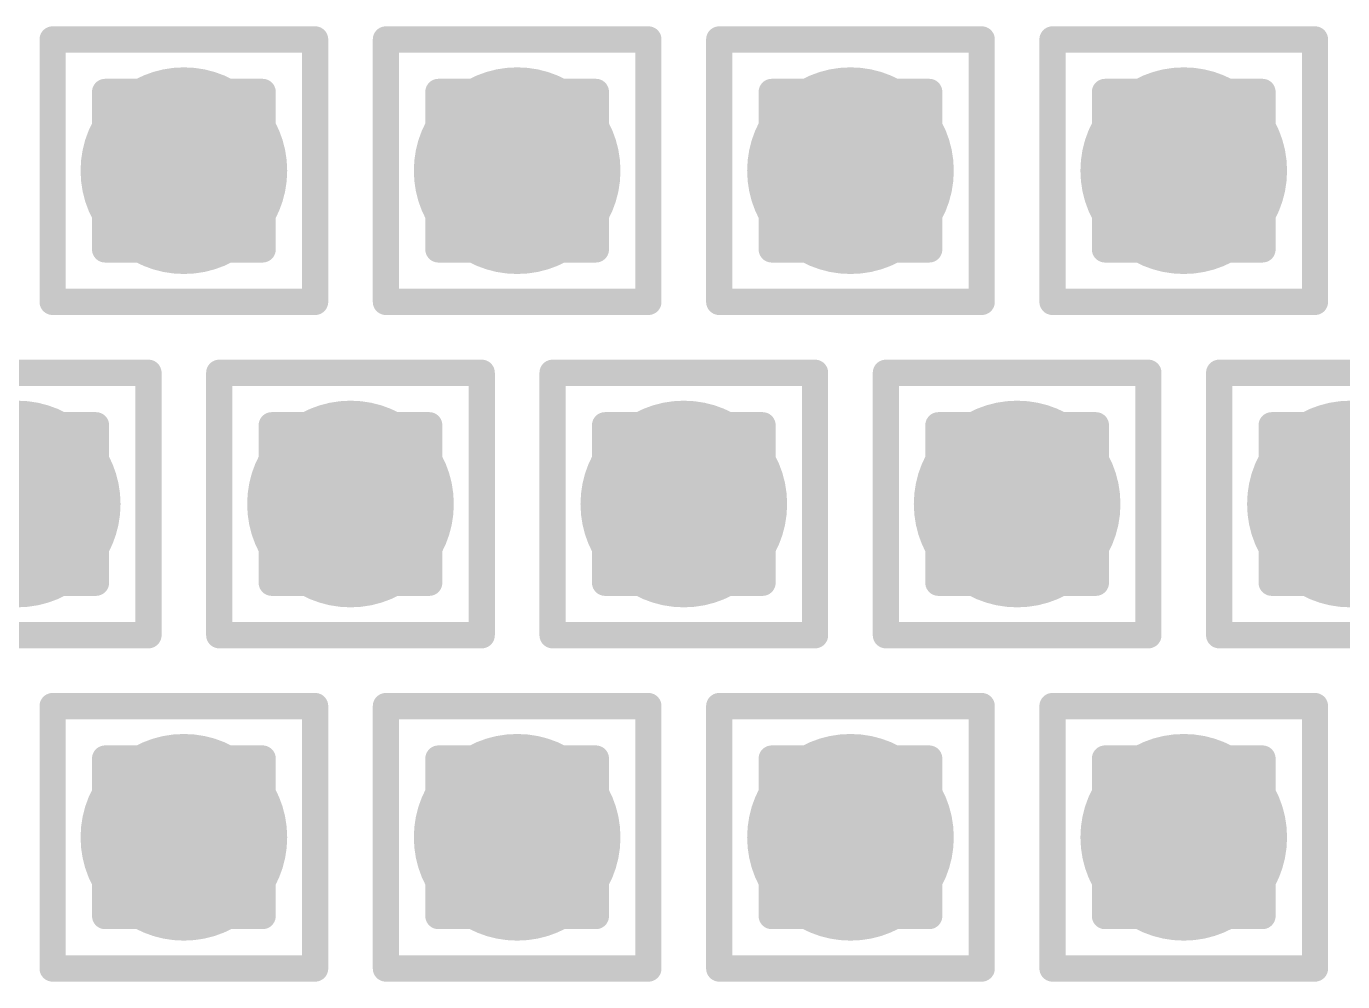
# Model space of a CAD drawing. Header units: inches. Extents: x -18 to 5357, y -8 to 5291.
# Drawn here: x 34.821 to 37.369, y 25.512 to 27.361 of the extents above; entities that cross this region are included whole.
import ezdxf

# ---------------------------------------------------------------- set-up
doc = ezdxf.new("R2010")
doc.units = ezdxf.units.IN
for name, color, linetype in [('Bottom Layer', 5, 'Continuous'), ('Drill Drawing', 1, 'Continuous'), ('Ground', 16, 'Continuous'), ('Power', 76, 'Continuous'), ('Top Layer', 1, 'Continuous'), ('Via Holes', 16, 'Continuous')]:
    doc.layers.add(name, color=color, linetype=linetype)

msp = doc.modelspace()

# ---------------------------------------------------------------- hatches: boundary and pattern name
at = {"layer": 'Bottom Layer'}
h = msp.add_hatch(color=5, dxfattribs=at)
edge = h.paths.add_edge_path()
edge.add_arc((35.1257, 27.0815), 0.2, 0, 360)
h = msp.add_hatch(color=5, dxfattribs=at)
edge = h.paths.add_edge_path()
edge.add_arc((35.7708, 27.0815), 0.2, 0, 360)
h = msp.add_hatch(color=5, dxfattribs=at)
edge = h.paths.add_edge_path()
edge.add_arc((36.416, 27.0815), 0.2, 0, 360)
h = msp.add_hatch(color=5, dxfattribs=at)
edge = h.paths.add_edge_path()
edge.add_arc((37.0611, 27.0815), 0.2, 0, 360)
h = msp.add_hatch(color=5, dxfattribs=at)
edge = h.paths.add_edge_path()
edge.add_arc((34.8031, 26.4363), 0.2, 0, 360)
h = msp.add_hatch(color=5, dxfattribs=at)
edge = h.paths.add_edge_path()
edge.add_arc((35.4482, 26.4363), 0.2, 0, 360)
h = msp.add_hatch(color=5, dxfattribs=at)
edge = h.paths.add_edge_path()
edge.add_arc((36.0934, 26.4363), 0.2, 0, 360)
h = msp.add_hatch(color=5, dxfattribs=at)
edge = h.paths.add_edge_path()
edge.add_arc((36.7386, 26.4363), 0.2, 0, 360)
h = msp.add_hatch(color=5, dxfattribs=at)
edge = h.paths.add_edge_path()
edge.add_arc((37.3837, 26.4363), 0.2, 0, 360)
h = msp.add_hatch(color=5, dxfattribs=at)
edge = h.paths.add_edge_path()
edge.add_arc((35.1257, 25.7912), 0.2, 0, 360)
h = msp.add_hatch(color=5, dxfattribs=at)
edge = h.paths.add_edge_path()
edge.add_arc((35.7708, 25.7912), 0.2, 0, 360)
h = msp.add_hatch(color=5, dxfattribs=at)
edge = h.paths.add_edge_path()
edge.add_arc((36.416, 25.7912), 0.2, 0, 360)
h = msp.add_hatch(color=5, dxfattribs=at)
edge = h.paths.add_edge_path()
edge.add_arc((37.0611, 25.7912), 0.2, 0, 360)
at = {"layer": 'Ground'}
h = msp.add_hatch(color=16, dxfattribs=at)
edge = h.paths.add_edge_path()
edge.add_arc((35.1257, 27.0815), 0.2, 0, 360)
h = msp.add_hatch(color=16, dxfattribs=at)
edge = h.paths.add_edge_path()
edge.add_arc((35.7708, 27.0815), 0.2, 0, 360)
h = msp.add_hatch(color=16, dxfattribs=at)
edge = h.paths.add_edge_path()
edge.add_arc((36.416, 27.0815), 0.2, 0, 360)
h = msp.add_hatch(color=16, dxfattribs=at)
edge = h.paths.add_edge_path()
edge.add_arc((37.0611, 27.0815), 0.2, 0, 360)
h = msp.add_hatch(color=16, dxfattribs=at)
edge = h.paths.add_edge_path()
edge.add_arc((34.8031, 26.4363), 0.2, 0, 360)
h = msp.add_hatch(color=16, dxfattribs=at)
edge = h.paths.add_edge_path()
edge.add_arc((35.4482, 26.4363), 0.2, 0, 360)
h = msp.add_hatch(color=16, dxfattribs=at)
edge = h.paths.add_edge_path()
edge.add_arc((36.0934, 26.4363), 0.2, 0, 360)
h = msp.add_hatch(color=16, dxfattribs=at)
edge = h.paths.add_edge_path()
edge.add_arc((36.7386, 26.4363), 0.2, 0, 360)
h = msp.add_hatch(color=16, dxfattribs=at)
edge = h.paths.add_edge_path()
edge.add_arc((37.3837, 26.4363), 0.2, 0, 360)
h = msp.add_hatch(color=16, dxfattribs=at)
edge = h.paths.add_edge_path()
edge.add_arc((35.1257, 25.7912), 0.2, 0, 360)
h = msp.add_hatch(color=16, dxfattribs=at)
edge = h.paths.add_edge_path()
edge.add_arc((35.7708, 25.7912), 0.2, 0, 360)
h = msp.add_hatch(color=16, dxfattribs=at)
edge = h.paths.add_edge_path()
edge.add_arc((36.416, 25.7912), 0.2, 0, 360)
h = msp.add_hatch(color=16, dxfattribs=at)
edge = h.paths.add_edge_path()
edge.add_arc((37.0611, 25.7912), 0.2, 0, 360)
at = {"layer": 'Power'}
h = msp.add_hatch(color=76, dxfattribs=at)
edge = h.paths.add_edge_path()
edge.add_arc((35.1257, 27.0815), 0.2, 0, 360)
h = msp.add_hatch(color=76, dxfattribs=at)
edge = h.paths.add_edge_path()
edge.add_arc((35.7708, 27.0815), 0.2, 0, 360)
h = msp.add_hatch(color=76, dxfattribs=at)
edge = h.paths.add_edge_path()
edge.add_arc((36.416, 27.0815), 0.2, 0, 360)
h = msp.add_hatch(color=76, dxfattribs=at)
edge = h.paths.add_edge_path()
edge.add_arc((37.0611, 27.0815), 0.2, 0, 360)
h = msp.add_hatch(color=76, dxfattribs=at)
edge = h.paths.add_edge_path()
edge.add_arc((34.8031, 26.4363), 0.2, 0, 360)
h = msp.add_hatch(color=76, dxfattribs=at)
edge = h.paths.add_edge_path()
edge.add_arc((35.4482, 26.4363), 0.2, 0, 360)
h = msp.add_hatch(color=76, dxfattribs=at)
edge = h.paths.add_edge_path()
edge.add_arc((36.0934, 26.4363), 0.2, 0, 360)
h = msp.add_hatch(color=76, dxfattribs=at)
edge = h.paths.add_edge_path()
edge.add_arc((36.7386, 26.4363), 0.2, 0, 360)
h = msp.add_hatch(color=76, dxfattribs=at)
edge = h.paths.add_edge_path()
edge.add_arc((37.3837, 26.4363), 0.2, 0, 360)
h = msp.add_hatch(color=76, dxfattribs=at)
edge = h.paths.add_edge_path()
edge.add_arc((35.1257, 25.7912), 0.2, 0, 360)
h = msp.add_hatch(color=76, dxfattribs=at)
edge = h.paths.add_edge_path()
edge.add_arc((35.7708, 25.7912), 0.2, 0, 360)
h = msp.add_hatch(color=76, dxfattribs=at)
edge = h.paths.add_edge_path()
edge.add_arc((36.416, 25.7912), 0.2, 0, 360)
h = msp.add_hatch(color=76, dxfattribs=at)
edge = h.paths.add_edge_path()
edge.add_arc((37.0611, 25.7912), 0.2, 0, 360)
at = {"layer": 'Top Layer'}
h = msp.add_hatch(color=1, dxfattribs=at)
edge = h.paths.add_edge_path()
edge.add_arc((35.1257, 27.0815), 0.2, 0, 360)
h = msp.add_hatch(color=1, dxfattribs=at)
edge = h.paths.add_edge_path()
edge.add_arc((35.7708, 27.0815), 0.2, 0, 360)
h = msp.add_hatch(color=1, dxfattribs=at)
edge = h.paths.add_edge_path()
edge.add_arc((36.416, 27.0815), 0.2, 0, 360)
h = msp.add_hatch(color=1, dxfattribs=at)
edge = h.paths.add_edge_path()
edge.add_arc((37.0611, 27.0815), 0.2, 0, 360)
h = msp.add_hatch(color=1, dxfattribs=at)
edge = h.paths.add_edge_path()
edge.add_arc((34.8031, 26.4363), 0.2, 0, 360)
h = msp.add_hatch(color=1, dxfattribs=at)
edge = h.paths.add_edge_path()
edge.add_arc((35.4482, 26.4363), 0.2, 0, 360)
h = msp.add_hatch(color=1, dxfattribs=at)
edge = h.paths.add_edge_path()
edge.add_arc((36.0934, 26.4363), 0.2, 0, 360)
h = msp.add_hatch(color=1, dxfattribs=at)
edge = h.paths.add_edge_path()
edge.add_arc((36.7386, 26.4363), 0.2, 0, 360)
h = msp.add_hatch(color=1, dxfattribs=at)
edge = h.paths.add_edge_path()
edge.add_arc((37.3837, 26.4363), 0.2, 0, 360)
h = msp.add_hatch(color=1, dxfattribs=at)
edge = h.paths.add_edge_path()
edge.add_arc((35.1257, 25.7912), 0.2, 0, 360)
h = msp.add_hatch(color=1, dxfattribs=at)
edge = h.paths.add_edge_path()
edge.add_arc((35.7708, 25.7912), 0.2, 0, 360)
h = msp.add_hatch(color=1, dxfattribs=at)
edge = h.paths.add_edge_path()
edge.add_arc((36.416, 25.7912), 0.2, 0, 360)
h = msp.add_hatch(color=1, dxfattribs=at)
edge = h.paths.add_edge_path()
edge.add_arc((37.0611, 25.7912), 0.2, 0, 360)
at = {"layer": 'Via Holes'}
h = msp.add_hatch(color=7, dxfattribs=at)
edge = h.paths.add_edge_path()
edge.add_arc((35.1257, 27.0815), 0.1, 0, 360)
h = msp.add_hatch(color=7, dxfattribs=at)
edge = h.paths.add_edge_path()
edge.add_arc((35.7708, 27.0815), 0.1, 0, 360)
h = msp.add_hatch(color=7, dxfattribs=at)
edge = h.paths.add_edge_path()
edge.add_arc((36.416, 27.0815), 0.1, 0, 360)
h = msp.add_hatch(color=7, dxfattribs=at)
edge = h.paths.add_edge_path()
edge.add_arc((37.0611, 27.0815), 0.1, 0, 360)
h = msp.add_hatch(color=7, dxfattribs=at)
edge = h.paths.add_edge_path()
edge.add_arc((34.8031, 26.4363), 0.1, 0, 360)
h = msp.add_hatch(color=7, dxfattribs=at)
edge = h.paths.add_edge_path()
edge.add_arc((35.4482, 26.4363), 0.1, 0, 360)
h = msp.add_hatch(color=7, dxfattribs=at)
edge = h.paths.add_edge_path()
edge.add_arc((36.0934, 26.4363), 0.1, 0, 360)
h = msp.add_hatch(color=7, dxfattribs=at)
edge = h.paths.add_edge_path()
edge.add_arc((36.7386, 26.4363), 0.1, 0, 360)
h = msp.add_hatch(color=7, dxfattribs=at)
edge = h.paths.add_edge_path()
edge.add_arc((37.3837, 26.4363), 0.1, 0, 360)
h = msp.add_hatch(color=7, dxfattribs=at)
edge = h.paths.add_edge_path()
edge.add_arc((35.1257, 25.7912), 0.1, 0, 360)
h = msp.add_hatch(color=7, dxfattribs=at)
edge = h.paths.add_edge_path()
edge.add_arc((35.7708, 25.7912), 0.1, 0, 360)
h = msp.add_hatch(color=7, dxfattribs=at)
edge = h.paths.add_edge_path()
edge.add_arc((36.416, 25.7912), 0.1, 0, 360)
h = msp.add_hatch(color=7, dxfattribs=at)
edge = h.paths.add_edge_path()
edge.add_arc((37.0611, 25.7912), 0.1, 0, 360)

# ---------------------------------------------------------------- linework, layer by layer
at = {"layer": 'Drill Drawing'}
for points in [[(34.8717, 27.3355, 0.0508, 0.0508, 0), (35.3797, 27.3355, 0.0508, 0.0508, 0)], [(34.8717, 26.8275, 0.0508, 0.0508, 0), (34.8717, 27.3355, 0.0508, 0.0508, 0)], [(35.3797, 26.8275, 0.0508, 0.0508, 0), (35.3797, 27.3355, 0.0508, 0.0508, 0)], [(35.5168, 27.3355, 0.0508, 0.0508, 0), (36.0248, 27.3355, 0.0508, 0.0508, 0)], [(35.5168, 26.8275, 0.0508, 0.0508, 0), (35.5168, 27.3355, 0.0508, 0.0508, 0)], [(36.0248, 26.8275, 0.0508, 0.0508, 0), (36.0248, 27.3355, 0.0508, 0.0508, 0)], [(36.162, 27.3355, 0.0508, 0.0508, 0), (36.67, 27.3355, 0.0508, 0.0508, 0)], [(36.162, 26.8275, 0.0508, 0.0508, 0), (36.162, 27.3355, 0.0508, 0.0508, 0)], [(36.67, 26.8275, 0.0508, 0.0508, 0), (36.67, 27.3355, 0.0508, 0.0508, 0)], [(36.8071, 27.3355, 0.0508, 0.0508, 0), (37.3151, 27.3355, 0.0508, 0.0508, 0)], [(36.8071, 26.8275, 0.0508, 0.0508, 0), (36.8071, 27.3355, 0.0508, 0.0508, 0)], [(37.3151, 26.8275, 0.0508, 0.0508, 0), (37.3151, 27.3355, 0.0508, 0.0508, 0)], [(34.9733, 27.2339, 0.0508, 0.0508, 0), (35.2781, 27.2339, 0.0508, 0.0508, 0)], [(34.9733, 26.9291, 0.0508, 0.0508, 0), (34.9733, 27.2339, 0.0508, 0.0508, 0)], [(35.2781, 26.9291, 0.0508, 0.0508, 0), (35.2781, 27.2339, 0.0508, 0.0508, 0)], [(35.6184, 27.2339, 0.0508, 0.0508, 0), (35.9232, 27.2339, 0.0508, 0.0508, 0)], [(35.6184, 26.9291, 0.0508, 0.0508, 0), (35.6184, 27.2339, 0.0508, 0.0508, 0)], [(35.9232, 26.9291, 0.0508, 0.0508, 0), (35.9232, 27.2339, 0.0508, 0.0508, 0)], [(36.2636, 27.2339, 0.0508, 0.0508, 0), (36.5684, 27.2339, 0.0508, 0.0508, 0)], [(36.2636, 26.9291, 0.0508, 0.0508, 0), (36.2636, 27.2339, 0.0508, 0.0508, 0)], [(36.5684, 26.9291, 0.0508, 0.0508, 0), (36.5684, 27.2339, 0.0508, 0.0508, 0)], [(36.9087, 27.2339, 0.0508, 0.0508, 0), (37.2135, 27.2339, 0.0508, 0.0508, 0)], [(36.9087, 26.9291, 0.0508, 0.0508, 0), (36.9087, 27.2339, 0.0508, 0.0508, 0)], [(37.2135, 26.9291, 0.0508, 0.0508, 0), (37.2135, 27.2339, 0.0508, 0.0508, 0)], [(34.9733, 26.9291, 0.0508, 0.0508, 0), (35.2781, 26.9291, 0.0508, 0.0508, 0)], [(35.6184, 26.9291, 0.0508, 0.0508, 0), (35.9232, 26.9291, 0.0508, 0.0508, 0)], [(36.2636, 26.9291, 0.0508, 0.0508, 0), (36.5684, 26.9291, 0.0508, 0.0508, 0)], [(36.9087, 26.9291, 0.0508, 0.0508, 0), (37.2135, 26.9291, 0.0508, 0.0508, 0)], [(34.8717, 26.8275, 0.0508, 0.0508, 0), (35.3797, 26.8275, 0.0508, 0.0508, 0)], [(35.5168, 26.8275, 0.0508, 0.0508, 0), (36.0248, 26.8275, 0.0508, 0.0508, 0)], [(36.162, 26.8275, 0.0508, 0.0508, 0), (36.67, 26.8275, 0.0508, 0.0508, 0)], [(36.8071, 26.8275, 0.0508, 0.0508, 0), (37.3151, 26.8275, 0.0508, 0.0508, 0)], [(34.5491, 26.6903, 0.0508, 0.0508, 0), (35.0571, 26.6903, 0.0508, 0.0508, 0)], [(35.0571, 26.1823, 0.0508, 0.0508, 0), (35.0571, 26.6903, 0.0508, 0.0508, 0)], [(35.1942, 26.6903, 0.0508, 0.0508, 0), (35.7022, 26.6903, 0.0508, 0.0508, 0)], [(35.1942, 26.1823, 0.0508, 0.0508, 0), (35.1942, 26.6903, 0.0508, 0.0508, 0)], [(35.7022, 26.1823, 0.0508, 0.0508, 0), (35.7022, 26.6903, 0.0508, 0.0508, 0)], [(35.8394, 26.6903, 0.0508, 0.0508, 0), (36.3474, 26.6903, 0.0508, 0.0508, 0)], [(35.8394, 26.1823, 0.0508, 0.0508, 0), (35.8394, 26.6903, 0.0508, 0.0508, 0)], [(36.3474, 26.1823, 0.0508, 0.0508, 0), (36.3474, 26.6903, 0.0508, 0.0508, 0)], [(36.4846, 26.6903, 0.0508, 0.0508, 0), (36.9926, 26.6903, 0.0508, 0.0508, 0)], [(36.4846, 26.1823, 0.0508, 0.0508, 0), (36.4846, 26.6903, 0.0508, 0.0508, 0)], [(36.9926, 26.1823, 0.0508, 0.0508, 0), (36.9926, 26.6903, 0.0508, 0.0508, 0)], [(37.1297, 26.6903, 0.0508, 0.0508, 0), (37.6377, 26.6903, 0.0508, 0.0508, 0)], [(37.1297, 26.1823, 0.0508, 0.0508, 0), (37.1297, 26.6903, 0.0508, 0.0508, 0)], [(34.6507, 26.5887, 0.0508, 0.0508, 0), (34.9555, 26.5887, 0.0508, 0.0508, 0)], [(34.9555, 26.2839, 0.0508, 0.0508, 0), (34.9555, 26.5887, 0.0508, 0.0508, 0)], [(35.2958, 26.5887, 0.0508, 0.0508, 0), (35.6006, 26.5887, 0.0508, 0.0508, 0)], [(35.2958, 26.2839, 0.0508, 0.0508, 0), (35.2958, 26.5887, 0.0508, 0.0508, 0)], [(35.6006, 26.2839, 0.0508, 0.0508, 0), (35.6006, 26.5887, 0.0508, 0.0508, 0)], [(35.941, 26.5887, 0.0508, 0.0508, 0), (36.2458, 26.5887, 0.0508, 0.0508, 0)], [(35.941, 26.2839, 0.0508, 0.0508, 0), (35.941, 26.5887, 0.0508, 0.0508, 0)], [(36.2458, 26.2839, 0.0508, 0.0508, 0), (36.2458, 26.5887, 0.0508, 0.0508, 0)], [(36.5862, 26.5887, 0.0508, 0.0508, 0), (36.891, 26.5887, 0.0508, 0.0508, 0)], [(36.5862, 26.2839, 0.0508, 0.0508, 0), (36.5862, 26.5887, 0.0508, 0.0508, 0)], [(36.891, 26.2839, 0.0508, 0.0508, 0), (36.891, 26.5887, 0.0508, 0.0508, 0)], [(37.2313, 26.5887, 0.0508, 0.0508, 0), (37.5361, 26.5887, 0.0508, 0.0508, 0)], [(37.2313, 26.2839, 0.0508, 0.0508, 0), (37.2313, 26.5887, 0.0508, 0.0508, 0)], [(34.6507, 26.2839, 0.0508, 0.0508, 0), (34.9555, 26.2839, 0.0508, 0.0508, 0)], [(35.2958, 26.2839, 0.0508, 0.0508, 0), (35.6006, 26.2839, 0.0508, 0.0508, 0)], [(35.941, 26.2839, 0.0508, 0.0508, 0), (36.2458, 26.2839, 0.0508, 0.0508, 0)], [(36.5862, 26.2839, 0.0508, 0.0508, 0), (36.891, 26.2839, 0.0508, 0.0508, 0)], [(37.2313, 26.2839, 0.0508, 0.0508, 0), (37.5361, 26.2839, 0.0508, 0.0508, 0)], [(34.5491, 26.1823, 0.0508, 0.0508, 0), (35.0571, 26.1823, 0.0508, 0.0508, 0)], [(35.1942, 26.1823, 0.0508, 0.0508, 0), (35.7022, 26.1823, 0.0508, 0.0508, 0)], [(35.8394, 26.1823, 0.0508, 0.0508, 0), (36.3474, 26.1823, 0.0508, 0.0508, 0)], [(36.4846, 26.1823, 0.0508, 0.0508, 0), (36.9926, 26.1823, 0.0508, 0.0508, 0)], [(37.1297, 26.1823, 0.0508, 0.0508, 0), (37.6377, 26.1823, 0.0508, 0.0508, 0)], [(34.8717, 26.0452, 0.0508, 0.0508, 0), (35.3797, 26.0452, 0.0508, 0.0508, 0)], [(34.8717, 25.5372, 0.0508, 0.0508, 0), (34.8717, 26.0452, 0.0508, 0.0508, 0)], [(35.3797, 25.5372, 0.0508, 0.0508, 0), (35.3797, 26.0452, 0.0508, 0.0508, 0)], [(35.5168, 26.0452, 0.0508, 0.0508, 0), (36.0248, 26.0452, 0.0508, 0.0508, 0)], [(35.5168, 25.5372, 0.0508, 0.0508, 0), (35.5168, 26.0452, 0.0508, 0.0508, 0)], [(36.0248, 25.5372, 0.0508, 0.0508, 0), (36.0248, 26.0452, 0.0508, 0.0508, 0)], [(36.162, 26.0452, 0.0508, 0.0508, 0), (36.67, 26.0452, 0.0508, 0.0508, 0)], [(36.162, 25.5372, 0.0508, 0.0508, 0), (36.162, 26.0452, 0.0508, 0.0508, 0)], [(36.67, 25.5372, 0.0508, 0.0508, 0), (36.67, 26.0452, 0.0508, 0.0508, 0)], [(36.8071, 26.0452, 0.0508, 0.0508, 0), (37.3151, 26.0452, 0.0508, 0.0508, 0)], [(36.8071, 25.5372, 0.0508, 0.0508, 0), (36.8071, 26.0452, 0.0508, 0.0508, 0)], [(37.3151, 25.5372, 0.0508, 0.0508, 0), (37.3151, 26.0452, 0.0508, 0.0508, 0)], [(34.9733, 25.9436, 0.0508, 0.0508, 0), (35.2781, 25.9436, 0.0508, 0.0508, 0)], [(34.9733, 25.6388, 0.0508, 0.0508, 0), (34.9733, 25.9436, 0.0508, 0.0508, 0)], [(35.2781, 25.6388, 0.0508, 0.0508, 0), (35.2781, 25.9436, 0.0508, 0.0508, 0)], [(35.6184, 25.9436, 0.0508, 0.0508, 0), (35.9232, 25.9436, 0.0508, 0.0508, 0)], [(35.6184, 25.6388, 0.0508, 0.0508, 0), (35.6184, 25.9436, 0.0508, 0.0508, 0)], [(35.9232, 25.6388, 0.0508, 0.0508, 0), (35.9232, 25.9436, 0.0508, 0.0508, 0)], [(36.2636, 25.9436, 0.0508, 0.0508, 0), (36.5684, 25.9436, 0.0508, 0.0508, 0)], [(36.2636, 25.6388, 0.0508, 0.0508, 0), (36.2636, 25.9436, 0.0508, 0.0508, 0)], [(36.5684, 25.6388, 0.0508, 0.0508, 0), (36.5684, 25.9436, 0.0508, 0.0508, 0)], [(36.9087, 25.9436, 0.0508, 0.0508, 0), (37.2135, 25.9436, 0.0508, 0.0508, 0)], [(36.9087, 25.6388, 0.0508, 0.0508, 0), (36.9087, 25.9436, 0.0508, 0.0508, 0)], [(37.2135, 25.6388, 0.0508, 0.0508, 0), (37.2135, 25.9436, 0.0508, 0.0508, 0)], [(34.9733, 25.6388, 0.0508, 0.0508, 0), (35.2781, 25.6388, 0.0508, 0.0508, 0)], [(35.6184, 25.6388, 0.0508, 0.0508, 0), (35.9232, 25.6388, 0.0508, 0.0508, 0)], [(36.2636, 25.6388, 0.0508, 0.0508, 0), (36.5684, 25.6388, 0.0508, 0.0508, 0)], [(36.9087, 25.6388, 0.0508, 0.0508, 0), (37.2135, 25.6388, 0.0508, 0.0508, 0)], [(34.8717, 25.5372, 0.0508, 0.0508, 0), (35.3797, 25.5372, 0.0508, 0.0508, 0)], [(35.5168, 25.5372, 0.0508, 0.0508, 0), (36.0248, 25.5372, 0.0508, 0.0508, 0)], [(36.162, 25.5372, 0.0508, 0.0508, 0), (36.67, 25.5372, 0.0508, 0.0508, 0)], [(36.8071, 25.5372, 0.0508, 0.0508, 0), (37.3151, 25.5372, 0.0508, 0.0508, 0)]]:
    msp.add_lwpolyline(points, format="xyseb", dxfattribs=at)
for points in [[(34.859, 27.3355, 0.0254, 0.0254, 1), (34.8844, 27.3355, 0.0254, 0.0254, 1)], [(34.859, 27.3355, 0.0254, 0.0254, 1), (34.8844, 27.3355, 0.0254, 0.0254, 1)], [(35.367, 27.3355, 0.0254, 0.0254, 1), (35.3924, 27.3355, 0.0254, 0.0254, 1)], [(35.367, 27.3355, 0.0254, 0.0254, 1), (35.3924, 27.3355, 0.0254, 0.0254, 1)], [(35.5041, 27.3355, 0.0254, 0.0254, 1), (35.5295, 27.3355, 0.0254, 0.0254, 1)], [(35.5041, 27.3355, 0.0254, 0.0254, 1), (35.5295, 27.3355, 0.0254, 0.0254, 1)], [(36.0121, 27.3355, 0.0254, 0.0254, 1), (36.0375, 27.3355, 0.0254, 0.0254, 1)], [(36.0121, 27.3355, 0.0254, 0.0254, 1), (36.0375, 27.3355, 0.0254, 0.0254, 1)], [(36.1493, 27.3355, 0.0254, 0.0254, 1), (36.1747, 27.3355, 0.0254, 0.0254, 1)], [(36.1493, 27.3355, 0.0254, 0.0254, 1), (36.1747, 27.3355, 0.0254, 0.0254, 1)], [(36.6573, 27.3355, 0.0254, 0.0254, 1), (36.6827, 27.3355, 0.0254, 0.0254, 1)], [(36.6573, 27.3355, 0.0254, 0.0254, 1), (36.6827, 27.3355, 0.0254, 0.0254, 1)], [(36.7944, 27.3355, 0.0254, 0.0254, 1), (36.8198, 27.3355, 0.0254, 0.0254, 1)], [(36.7944, 27.3355, 0.0254, 0.0254, 1), (36.8198, 27.3355, 0.0254, 0.0254, 1)], [(37.3024, 27.3355, 0.0254, 0.0254, 1), (37.3278, 27.3355, 0.0254, 0.0254, 1)], [(37.3024, 27.3355, 0.0254, 0.0254, 1), (37.3278, 27.3355, 0.0254, 0.0254, 1)], [(34.9606, 27.2339, 0.0254, 0.0254, 1), (34.986, 27.2339, 0.0254, 0.0254, 1)], [(34.9606, 27.2339, 0.0254, 0.0254, 1), (34.986, 27.2339, 0.0254, 0.0254, 1)], [(35.2654, 27.2339, 0.0254, 0.0254, 1), (35.2908, 27.2339, 0.0254, 0.0254, 1)], [(35.2654, 27.2339, 0.0254, 0.0254, 1), (35.2908, 27.2339, 0.0254, 0.0254, 1)], [(35.6057, 27.2339, 0.0254, 0.0254, 1), (35.6311, 27.2339, 0.0254, 0.0254, 1)], [(35.6057, 27.2339, 0.0254, 0.0254, 1), (35.6311, 27.2339, 0.0254, 0.0254, 1)], [(35.9105, 27.2339, 0.0254, 0.0254, 1), (35.9359, 27.2339, 0.0254, 0.0254, 1)], [(35.9105, 27.2339, 0.0254, 0.0254, 1), (35.9359, 27.2339, 0.0254, 0.0254, 1)], [(36.2509, 27.2339, 0.0254, 0.0254, 1), (36.2763, 27.2339, 0.0254, 0.0254, 1)], [(36.2509, 27.2339, 0.0254, 0.0254, 1), (36.2763, 27.2339, 0.0254, 0.0254, 1)], [(36.5557, 27.2339, 0.0254, 0.0254, 1), (36.5811, 27.2339, 0.0254, 0.0254, 1)], [(36.5557, 27.2339, 0.0254, 0.0254, 1), (36.5811, 27.2339, 0.0254, 0.0254, 1)], [(36.896, 27.2339, 0.0254, 0.0254, 1), (36.9214, 27.2339, 0.0254, 0.0254, 1)], [(36.896, 27.2339, 0.0254, 0.0254, 1), (36.9214, 27.2339, 0.0254, 0.0254, 1)], [(37.2008, 27.2339, 0.0254, 0.0254, 1), (37.2262, 27.2339, 0.0254, 0.0254, 1)], [(37.2008, 27.2339, 0.0254, 0.0254, 1), (37.2262, 27.2339, 0.0254, 0.0254, 1)], [(34.9606, 26.9291, 0.0254, 0.0254, 1), (34.986, 26.9291, 0.0254, 0.0254, 1)], [(34.9606, 26.9291, 0.0254, 0.0254, 1), (34.986, 26.9291, 0.0254, 0.0254, 1)], [(35.2654, 26.9291, 0.0254, 0.0254, 1), (35.2908, 26.9291, 0.0254, 0.0254, 1)], [(35.2654, 26.9291, 0.0254, 0.0254, 1), (35.2908, 26.9291, 0.0254, 0.0254, 1)], [(35.6057, 26.9291, 0.0254, 0.0254, 1), (35.6311, 26.9291, 0.0254, 0.0254, 1)], [(35.6057, 26.9291, 0.0254, 0.0254, 1), (35.6311, 26.9291, 0.0254, 0.0254, 1)], [(35.9105, 26.9291, 0.0254, 0.0254, 1), (35.9359, 26.9291, 0.0254, 0.0254, 1)], [(35.9105, 26.9291, 0.0254, 0.0254, 1), (35.9359, 26.9291, 0.0254, 0.0254, 1)], [(36.2509, 26.9291, 0.0254, 0.0254, 1), (36.2763, 26.9291, 0.0254, 0.0254, 1)], [(36.2509, 26.9291, 0.0254, 0.0254, 1), (36.2763, 26.9291, 0.0254, 0.0254, 1)], [(36.5557, 26.9291, 0.0254, 0.0254, 1), (36.5811, 26.9291, 0.0254, 0.0254, 1)], [(36.5557, 26.9291, 0.0254, 0.0254, 1), (36.5811, 26.9291, 0.0254, 0.0254, 1)], [(36.896, 26.9291, 0.0254, 0.0254, 1), (36.9214, 26.9291, 0.0254, 0.0254, 1)], [(36.896, 26.9291, 0.0254, 0.0254, 1), (36.9214, 26.9291, 0.0254, 0.0254, 1)], [(37.2008, 26.9291, 0.0254, 0.0254, 1), (37.2262, 26.9291, 0.0254, 0.0254, 1)], [(37.2008, 26.9291, 0.0254, 0.0254, 1), (37.2262, 26.9291, 0.0254, 0.0254, 1)], [(34.859, 26.8275, 0.0254, 0.0254, 1), (34.8844, 26.8275, 0.0254, 0.0254, 1)], [(34.859, 26.8275, 0.0254, 0.0254, 1), (34.8844, 26.8275, 0.0254, 0.0254, 1)], [(35.367, 26.8275, 0.0254, 0.0254, 1), (35.3924, 26.8275, 0.0254, 0.0254, 1)], [(35.367, 26.8275, 0.0254, 0.0254, 1), (35.3924, 26.8275, 0.0254, 0.0254, 1)], [(35.5041, 26.8275, 0.0254, 0.0254, 1), (35.5295, 26.8275, 0.0254, 0.0254, 1)], [(35.5041, 26.8275, 0.0254, 0.0254, 1), (35.5295, 26.8275, 0.0254, 0.0254, 1)], [(36.0121, 26.8275, 0.0254, 0.0254, 1), (36.0375, 26.8275, 0.0254, 0.0254, 1)], [(36.0121, 26.8275, 0.0254, 0.0254, 1), (36.0375, 26.8275, 0.0254, 0.0254, 1)], [(36.1493, 26.8275, 0.0254, 0.0254, 1), (36.1747, 26.8275, 0.0254, 0.0254, 1)], [(36.1493, 26.8275, 0.0254, 0.0254, 1), (36.1747, 26.8275, 0.0254, 0.0254, 1)], [(36.6573, 26.8275, 0.0254, 0.0254, 1), (36.6827, 26.8275, 0.0254, 0.0254, 1)], [(36.6573, 26.8275, 0.0254, 0.0254, 1), (36.6827, 26.8275, 0.0254, 0.0254, 1)], [(36.7944, 26.8275, 0.0254, 0.0254, 1), (36.8198, 26.8275, 0.0254, 0.0254, 1)], [(36.7944, 26.8275, 0.0254, 0.0254, 1), (36.8198, 26.8275, 0.0254, 0.0254, 1)], [(37.3024, 26.8275, 0.0254, 0.0254, 1), (37.3278, 26.8275, 0.0254, 0.0254, 1)], [(37.3024, 26.8275, 0.0254, 0.0254, 1), (37.3278, 26.8275, 0.0254, 0.0254, 1)], [(35.0444, 26.6903, 0.0254, 0.0254, 1), (35.0698, 26.6903, 0.0254, 0.0254, 1)], [(35.0444, 26.6903, 0.0254, 0.0254, 1), (35.0698, 26.6903, 0.0254, 0.0254, 1)], [(35.1815, 26.6903, 0.0254, 0.0254, 1), (35.2069, 26.6903, 0.0254, 0.0254, 1)], [(35.1815, 26.6903, 0.0254, 0.0254, 1), (35.2069, 26.6903, 0.0254, 0.0254, 1)], [(35.6895, 26.6903, 0.0254, 0.0254, 1), (35.7149, 26.6903, 0.0254, 0.0254, 1)], [(35.6895, 26.6903, 0.0254, 0.0254, 1), (35.7149, 26.6903, 0.0254, 0.0254, 1)], [(35.8267, 26.6903, 0.0254, 0.0254, 1), (35.8521, 26.6903, 0.0254, 0.0254, 1)], [(35.8267, 26.6903, 0.0254, 0.0254, 1), (35.8521, 26.6903, 0.0254, 0.0254, 1)], [(36.3347, 26.6903, 0.0254, 0.0254, 1), (36.3601, 26.6903, 0.0254, 0.0254, 1)], [(36.3347, 26.6903, 0.0254, 0.0254, 1), (36.3601, 26.6903, 0.0254, 0.0254, 1)], [(36.4719, 26.6903, 0.0254, 0.0254, 1), (36.4973, 26.6903, 0.0254, 0.0254, 1)], [(36.4719, 26.6903, 0.0254, 0.0254, 1), (36.4973, 26.6903, 0.0254, 0.0254, 1)], [(36.9799, 26.6903, 0.0254, 0.0254, 1), (37.0053, 26.6903, 0.0254, 0.0254, 1)], [(36.9799, 26.6903, 0.0254, 0.0254, 1), (37.0053, 26.6903, 0.0254, 0.0254, 1)], [(37.117, 26.6903, 0.0254, 0.0254, 1), (37.1424, 26.6903, 0.0254, 0.0254, 1)], [(37.117, 26.6903, 0.0254, 0.0254, 1), (37.1424, 26.6903, 0.0254, 0.0254, 1)], [(34.9428, 26.5887, 0.0254, 0.0254, 1), (34.9682, 26.5887, 0.0254, 0.0254, 1)], [(34.9428, 26.5887, 0.0254, 0.0254, 1), (34.9682, 26.5887, 0.0254, 0.0254, 1)], [(35.2831, 26.5887, 0.0254, 0.0254, 1), (35.3085, 26.5887, 0.0254, 0.0254, 1)], [(35.2831, 26.5887, 0.0254, 0.0254, 1), (35.3085, 26.5887, 0.0254, 0.0254, 1)], [(35.5879, 26.5887, 0.0254, 0.0254, 1), (35.6133, 26.5887, 0.0254, 0.0254, 1)], [(35.5879, 26.5887, 0.0254, 0.0254, 1), (35.6133, 26.5887, 0.0254, 0.0254, 1)], [(35.9283, 26.5887, 0.0254, 0.0254, 1), (35.9537, 26.5887, 0.0254, 0.0254, 1)], [(35.9283, 26.5887, 0.0254, 0.0254, 1), (35.9537, 26.5887, 0.0254, 0.0254, 1)], [(36.2331, 26.5887, 0.0254, 0.0254, 1), (36.2585, 26.5887, 0.0254, 0.0254, 1)], [(36.2331, 26.5887, 0.0254, 0.0254, 1), (36.2585, 26.5887, 0.0254, 0.0254, 1)], [(36.5735, 26.5887, 0.0254, 0.0254, 1), (36.5989, 26.5887, 0.0254, 0.0254, 1)], [(36.5735, 26.5887, 0.0254, 0.0254, 1), (36.5989, 26.5887, 0.0254, 0.0254, 1)], [(36.8783, 26.5887, 0.0254, 0.0254, 1), (36.9037, 26.5887, 0.0254, 0.0254, 1)], [(36.8783, 26.5887, 0.0254, 0.0254, 1), (36.9037, 26.5887, 0.0254, 0.0254, 1)], [(37.2186, 26.5887, 0.0254, 0.0254, 1), (37.244, 26.5887, 0.0254, 0.0254, 1)], [(37.2186, 26.5887, 0.0254, 0.0254, 1), (37.244, 26.5887, 0.0254, 0.0254, 1)], [(34.9428, 26.2839, 0.0254, 0.0254, 1), (34.9682, 26.2839, 0.0254, 0.0254, 1)], [(34.9428, 26.2839, 0.0254, 0.0254, 1), (34.9682, 26.2839, 0.0254, 0.0254, 1)], [(35.2831, 26.2839, 0.0254, 0.0254, 1), (35.3085, 26.2839, 0.0254, 0.0254, 1)], [(35.2831, 26.2839, 0.0254, 0.0254, 1), (35.3085, 26.2839, 0.0254, 0.0254, 1)], [(35.5879, 26.2839, 0.0254, 0.0254, 1), (35.6133, 26.2839, 0.0254, 0.0254, 1)], [(35.5879, 26.2839, 0.0254, 0.0254, 1), (35.6133, 26.2839, 0.0254, 0.0254, 1)], [(35.9283, 26.2839, 0.0254, 0.0254, 1), (35.9537, 26.2839, 0.0254, 0.0254, 1)], [(35.9283, 26.2839, 0.0254, 0.0254, 1), (35.9537, 26.2839, 0.0254, 0.0254, 1)], [(36.2331, 26.2839, 0.0254, 0.0254, 1), (36.2585, 26.2839, 0.0254, 0.0254, 1)], [(36.2331, 26.2839, 0.0254, 0.0254, 1), (36.2585, 26.2839, 0.0254, 0.0254, 1)], [(36.5735, 26.2839, 0.0254, 0.0254, 1), (36.5989, 26.2839, 0.0254, 0.0254, 1)], [(36.5735, 26.2839, 0.0254, 0.0254, 1), (36.5989, 26.2839, 0.0254, 0.0254, 1)], [(36.8783, 26.2839, 0.0254, 0.0254, 1), (36.9037, 26.2839, 0.0254, 0.0254, 1)], [(36.8783, 26.2839, 0.0254, 0.0254, 1), (36.9037, 26.2839, 0.0254, 0.0254, 1)], [(37.2186, 26.2839, 0.0254, 0.0254, 1), (37.244, 26.2839, 0.0254, 0.0254, 1)], [(37.2186, 26.2839, 0.0254, 0.0254, 1), (37.244, 26.2839, 0.0254, 0.0254, 1)], [(35.0444, 26.1823, 0.0254, 0.0254, 1), (35.0698, 26.1823, 0.0254, 0.0254, 1)], [(35.0444, 26.1823, 0.0254, 0.0254, 1), (35.0698, 26.1823, 0.0254, 0.0254, 1)], [(35.1815, 26.1823, 0.0254, 0.0254, 1), (35.2069, 26.1823, 0.0254, 0.0254, 1)], [(35.1815, 26.1823, 0.0254, 0.0254, 1), (35.2069, 26.1823, 0.0254, 0.0254, 1)], [(35.6895, 26.1823, 0.0254, 0.0254, 1), (35.7149, 26.1823, 0.0254, 0.0254, 1)], [(35.6895, 26.1823, 0.0254, 0.0254, 1), (35.7149, 26.1823, 0.0254, 0.0254, 1)], [(35.8267, 26.1823, 0.0254, 0.0254, 1), (35.8521, 26.1823, 0.0254, 0.0254, 1)], [(35.8267, 26.1823, 0.0254, 0.0254, 1), (35.8521, 26.1823, 0.0254, 0.0254, 1)], [(36.3347, 26.1823, 0.0254, 0.0254, 1), (36.3601, 26.1823, 0.0254, 0.0254, 1)], [(36.3347, 26.1823, 0.0254, 0.0254, 1), (36.3601, 26.1823, 0.0254, 0.0254, 1)], [(36.4719, 26.1823, 0.0254, 0.0254, 1), (36.4973, 26.1823, 0.0254, 0.0254, 1)], [(36.4719, 26.1823, 0.0254, 0.0254, 1), (36.4973, 26.1823, 0.0254, 0.0254, 1)], [(36.9799, 26.1823, 0.0254, 0.0254, 1), (37.0053, 26.1823, 0.0254, 0.0254, 1)], [(36.9799, 26.1823, 0.0254, 0.0254, 1), (37.0053, 26.1823, 0.0254, 0.0254, 1)], [(37.117, 26.1823, 0.0254, 0.0254, 1), (37.1424, 26.1823, 0.0254, 0.0254, 1)], [(37.117, 26.1823, 0.0254, 0.0254, 1), (37.1424, 26.1823, 0.0254, 0.0254, 1)], [(34.859, 26.0452, 0.0254, 0.0254, 1), (34.8844, 26.0452, 0.0254, 0.0254, 1)], [(34.859, 26.0452, 0.0254, 0.0254, 1), (34.8844, 26.0452, 0.0254, 0.0254, 1)], [(35.367, 26.0452, 0.0254, 0.0254, 1), (35.3924, 26.0452, 0.0254, 0.0254, 1)], [(35.367, 26.0452, 0.0254, 0.0254, 1), (35.3924, 26.0452, 0.0254, 0.0254, 1)], [(35.5041, 26.0452, 0.0254, 0.0254, 1), (35.5295, 26.0452, 0.0254, 0.0254, 1)], [(35.5041, 26.0452, 0.0254, 0.0254, 1), (35.5295, 26.0452, 0.0254, 0.0254, 1)], [(36.0121, 26.0452, 0.0254, 0.0254, 1), (36.0375, 26.0452, 0.0254, 0.0254, 1)], [(36.0121, 26.0452, 0.0254, 0.0254, 1), (36.0375, 26.0452, 0.0254, 0.0254, 1)], [(36.1493, 26.0452, 0.0254, 0.0254, 1), (36.1747, 26.0452, 0.0254, 0.0254, 1)], [(36.1493, 26.0452, 0.0254, 0.0254, 1), (36.1747, 26.0452, 0.0254, 0.0254, 1)], [(36.6573, 26.0452, 0.0254, 0.0254, 1), (36.6827, 26.0452, 0.0254, 0.0254, 1)], [(36.6573, 26.0452, 0.0254, 0.0254, 1), (36.6827, 26.0452, 0.0254, 0.0254, 1)], [(36.7944, 26.0452, 0.0254, 0.0254, 1), (36.8198, 26.0452, 0.0254, 0.0254, 1)], [(36.7944, 26.0452, 0.0254, 0.0254, 1), (36.8198, 26.0452, 0.0254, 0.0254, 1)], [(37.3024, 26.0452, 0.0254, 0.0254, 1), (37.3278, 26.0452, 0.0254, 0.0254, 1)], [(37.3024, 26.0452, 0.0254, 0.0254, 1), (37.3278, 26.0452, 0.0254, 0.0254, 1)], [(34.9606, 25.9436, 0.0254, 0.0254, 1), (34.986, 25.9436, 0.0254, 0.0254, 1)], [(34.9606, 25.9436, 0.0254, 0.0254, 1), (34.986, 25.9436, 0.0254, 0.0254, 1)], [(35.2654, 25.9436, 0.0254, 0.0254, 1), (35.2908, 25.9436, 0.0254, 0.0254, 1)], [(35.2654, 25.9436, 0.0254, 0.0254, 1), (35.2908, 25.9436, 0.0254, 0.0254, 1)], [(35.6057, 25.9436, 0.0254, 0.0254, 1), (35.6311, 25.9436, 0.0254, 0.0254, 1)], [(35.6057, 25.9436, 0.0254, 0.0254, 1), (35.6311, 25.9436, 0.0254, 0.0254, 1)], [(35.9105, 25.9436, 0.0254, 0.0254, 1), (35.9359, 25.9436, 0.0254, 0.0254, 1)], [(35.9105, 25.9436, 0.0254, 0.0254, 1), (35.9359, 25.9436, 0.0254, 0.0254, 1)], [(36.2509, 25.9436, 0.0254, 0.0254, 1), (36.2763, 25.9436, 0.0254, 0.0254, 1)], [(36.2509, 25.9436, 0.0254, 0.0254, 1), (36.2763, 25.9436, 0.0254, 0.0254, 1)], [(36.5557, 25.9436, 0.0254, 0.0254, 1), (36.5811, 25.9436, 0.0254, 0.0254, 1)], [(36.5557, 25.9436, 0.0254, 0.0254, 1), (36.5811, 25.9436, 0.0254, 0.0254, 1)], [(36.896, 25.9436, 0.0254, 0.0254, 1), (36.9214, 25.9436, 0.0254, 0.0254, 1)], [(36.896, 25.9436, 0.0254, 0.0254, 1), (36.9214, 25.9436, 0.0254, 0.0254, 1)], [(37.2008, 25.9436, 0.0254, 0.0254, 1), (37.2262, 25.9436, 0.0254, 0.0254, 1)], [(37.2008, 25.9436, 0.0254, 0.0254, 1), (37.2262, 25.9436, 0.0254, 0.0254, 1)], [(34.9606, 25.6388, 0.0254, 0.0254, 1), (34.986, 25.6388, 0.0254, 0.0254, 1)], [(34.9606, 25.6388, 0.0254, 0.0254, 1), (34.986, 25.6388, 0.0254, 0.0254, 1)], [(35.2654, 25.6388, 0.0254, 0.0254, 1), (35.2908, 25.6388, 0.0254, 0.0254, 1)], [(35.2654, 25.6388, 0.0254, 0.0254, 1), (35.2908, 25.6388, 0.0254, 0.0254, 1)], [(35.6057, 25.6388, 0.0254, 0.0254, 1), (35.6311, 25.6388, 0.0254, 0.0254, 1)], [(35.6057, 25.6388, 0.0254, 0.0254, 1), (35.6311, 25.6388, 0.0254, 0.0254, 1)], [(35.9105, 25.6388, 0.0254, 0.0254, 1), (35.9359, 25.6388, 0.0254, 0.0254, 1)], [(35.9105, 25.6388, 0.0254, 0.0254, 1), (35.9359, 25.6388, 0.0254, 0.0254, 1)], [(36.2509, 25.6388, 0.0254, 0.0254, 1), (36.2763, 25.6388, 0.0254, 0.0254, 1)], [(36.2509, 25.6388, 0.0254, 0.0254, 1), (36.2763, 25.6388, 0.0254, 0.0254, 1)], [(36.5557, 25.6388, 0.0254, 0.0254, 1), (36.5811, 25.6388, 0.0254, 0.0254, 1)], [(36.5557, 25.6388, 0.0254, 0.0254, 1), (36.5811, 25.6388, 0.0254, 0.0254, 1)], [(36.896, 25.6388, 0.0254, 0.0254, 1), (36.9214, 25.6388, 0.0254, 0.0254, 1)], [(36.896, 25.6388, 0.0254, 0.0254, 1), (36.9214, 25.6388, 0.0254, 0.0254, 1)], [(37.2008, 25.6388, 0.0254, 0.0254, 1), (37.2262, 25.6388, 0.0254, 0.0254, 1)], [(37.2008, 25.6388, 0.0254, 0.0254, 1), (37.2262, 25.6388, 0.0254, 0.0254, 1)], [(34.859, 25.5372, 0.0254, 0.0254, 1), (34.8844, 25.5372, 0.0254, 0.0254, 1)], [(34.859, 25.5372, 0.0254, 0.0254, 1), (34.8844, 25.5372, 0.0254, 0.0254, 1)], [(35.367, 25.5372, 0.0254, 0.0254, 1), (35.3924, 25.5372, 0.0254, 0.0254, 1)], [(35.367, 25.5372, 0.0254, 0.0254, 1), (35.3924, 25.5372, 0.0254, 0.0254, 1)], [(35.5041, 25.5372, 0.0254, 0.0254, 1), (35.5295, 25.5372, 0.0254, 0.0254, 1)], [(35.5041, 25.5372, 0.0254, 0.0254, 1), (35.5295, 25.5372, 0.0254, 0.0254, 1)], [(36.0121, 25.5372, 0.0254, 0.0254, 1), (36.0375, 25.5372, 0.0254, 0.0254, 1)], [(36.0121, 25.5372, 0.0254, 0.0254, 1), (36.0375, 25.5372, 0.0254, 0.0254, 1)], [(36.1493, 25.5372, 0.0254, 0.0254, 1), (36.1747, 25.5372, 0.0254, 0.0254, 1)], [(36.1493, 25.5372, 0.0254, 0.0254, 1), (36.1747, 25.5372, 0.0254, 0.0254, 1)], [(36.6573, 25.5372, 0.0254, 0.0254, 1), (36.6827, 25.5372, 0.0254, 0.0254, 1)], [(36.6573, 25.5372, 0.0254, 0.0254, 1), (36.6827, 25.5372, 0.0254, 0.0254, 1)], [(36.7944, 25.5372, 0.0254, 0.0254, 1), (36.8198, 25.5372, 0.0254, 0.0254, 1)], [(36.7944, 25.5372, 0.0254, 0.0254, 1), (36.8198, 25.5372, 0.0254, 0.0254, 1)], [(37.3024, 25.5372, 0.0254, 0.0254, 1), (37.3278, 25.5372, 0.0254, 0.0254, 1)], [(37.3024, 25.5372, 0.0254, 0.0254, 1), (37.3278, 25.5372, 0.0254, 0.0254, 1)]]:
    msp.add_lwpolyline(points, format="xyseb", close=True, dxfattribs=at)

doc.saveas('drawing.dxf')
